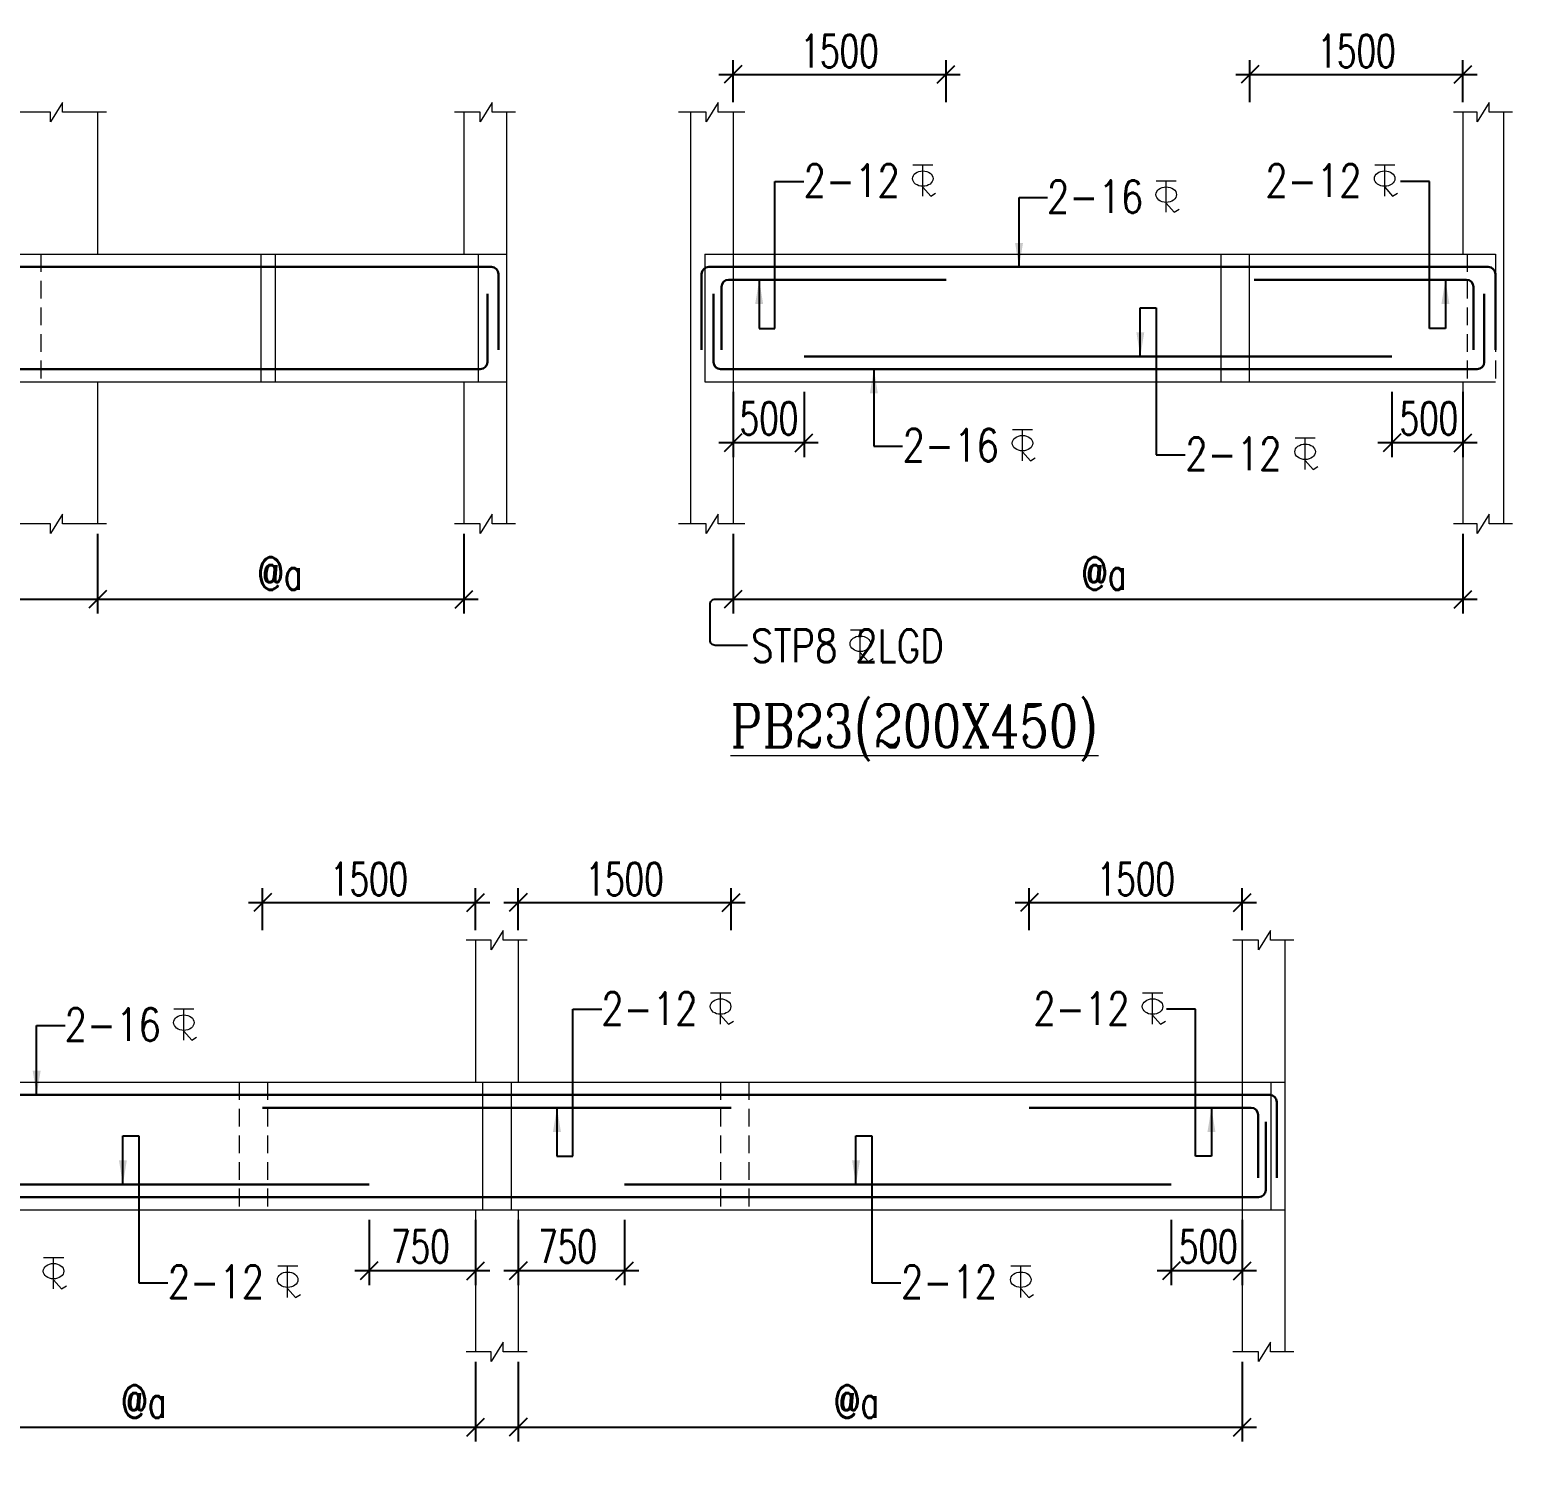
# Model space of a CAD drawing. Header units: millimetres. Extents: x 1277257 to 1543892, y 206696 to 309376.
# Drawn here: x 1493973 to 1504415, y 235705 to 245876 of the extents above; entities that cross this region are included whole.
import ezdxf

# ---------------------------------------------------------------- set-up
doc = ezdxf.new("R2010")
doc.units = ezdxf.units.MM
doc.header["$LTSCALE"] = 500
doc.header["$MEASUREMENT"] = 0
doc.header["$PDMODE"] = 34
doc.linetypes.add('HIDDEN', pattern=[0.375, 0.25, -0.125])
doc.layers.get('Defpoints').update_dxf_attribs({"lineweight": 0})
for name, color, linetype, lineweight in [('BEAM ELE', 2, 'Continuous', 15), ('DIM', 1, 'Continuous', 20), ('TAXT', 3, 'Continuous', 15), ('TEXT', 7, 'Continuous', 13), ('TEXT2', 3, 'Continuous', 15), ('TOWER AREA BEAM..', 3, 'Continuous', 20)]:
    doc.layers.add(name, color=color, linetype=linetype, lineweight=lineweight)
for name, color, linetype in [('D', 10, 'Continuous'), ('ST DIM.', 1, 'Continuous'), ('STEEL', 1, 'Continuous')]:
    doc.layers.add(name, color=color, linetype=linetype)
doc.styles.add('2MM', font='romans.shx', dxfattribs={"width": 0.7})
doc.styles.add('BHTESHT$0$HSCC2', font='romanc.shx')
doc.styles.add('haider', font='romans.shx')
doc.dimstyles.new('SHUIB MOD.', dxfattribs={"dimtxt": 230, "dimasz": 130, "dimexe": 100, "dimexo": 70, "dimgap": 50, "dimtad": 2, "dimdec": 0, "dimzin": 4, "dimdsep": 46, "dimtxsty": '2MM', "dimblk": 'OBLIQUE', "dimcen": 0.09, "dimdle": 100, "dimclrd": 1, "dimclre": 1, "dimclrt": 3, "dimadec": 0, "dimazin": 0, "dimtfac": 1, "dimtdec": 0, "dimtix": 1, "dimtmove": 2, "dimatfit": 3, "dimfxl": 100, "dimtolj": 1, "dimlwd": -1, "dimarcsym": 0})

# ---------------------------------------------------------------- blocks, each defined once
blk = doc.blocks.new('_Oblique')
at = {"color": 0, "linetype": 'ByBlock', "lineweight": -2}
blk.add_line((-0.5, -0.5), (0.5, 0.5), dxfattribs=at)
blk = doc.blocks.new('*D140')
at = {"layer": 'Defpoints', "color": 0, "ltscale": 100, "transparency": 16777216}
for p in [(1494451, 242394, 6), (1497031, 242394, 6), (1497031, 241863)]:
    blk.add_point(p, dxfattribs=at)
at = {"layer": 'ST DIM.', "color": 1, "lineweight": -2, "ltscale": 100, "transparency": 16777216}
for p, q in [((1494451, 242324), (1494451, 241763)), ((1497031, 242324), (1497031, 241763))]:
    blk.add_line(p, q, dxfattribs=at)
at = {"layer": 'ST DIM.', "color": 1, "ltscale": 100, "transparency": 16777216}
blk.add_line((1494351, 241863), (1497131, 241863), dxfattribs=at)
at = {"layer": 'ST DIM.', "color": 1, "ltscale": 100, "transparency": 16777216, "xscale": 125, "yscale": 125, "zscale": 125, "rotation": 180}
blk.add_blockref('_Oblique', (1494451, 241863), dxfattribs=at)
at = {"layer": 'ST DIM.', "color": 1, "ltscale": 100, "transparency": 16777216, "xscale": 125, "yscale": 125, "zscale": 125}
blk.add_blockref('_Oblique', (1497031, 241863), dxfattribs=at)
at = {"layer": 'ST DIM.', "color": 3, "ltscale": 100, "transparency": 16777216, "insert": (1495736, 242044), "char_height": 230, "attachment_point": 5, "style": '2MM'}
blk.add_mtext('\\A1;@a', dxfattribs=at)
blk = doc.blocks.new('A$C76682FD6')
at = {"layer": 'TEXT', "color": 3, "ltscale": 0.2}
for p, q in [((143, 219, -1), (2, 219, -1)), ((72, 0, -1), (72, 219, -1)), ((72, 63, -1), (128, 0, -1)), ((128, 0, -1), (162, 21))]:
    blk.add_line(p, q, dxfattribs=at)
blk.add_ellipse((72, 124, -1), major_axis=(72.3, 0), ratio=0.753223, dxfattribs=at)
blk = doc.blocks.new('*D141')
at = {"layer": 'Defpoints', "color": 0, "ltscale": 100, "transparency": 16777216}
for p in [(1498927, 242394, 6), (1504067, 242394, 6), (1504067, 241863)]:
    blk.add_point(p, dxfattribs=at)
at = {"layer": 'ST DIM.', "color": 1, "lineweight": -2, "ltscale": 100, "transparency": 16777216}
for p, q in [((1498927, 242324), (1498927, 241763)), ((1504067, 242324), (1504067, 241763))]:
    blk.add_line(p, q, dxfattribs=at)
at = {"layer": 'ST DIM.', "color": 1, "ltscale": 100, "transparency": 16777216}
blk.add_line((1498827, 241863), (1504167, 241863), dxfattribs=at)
at = {"layer": 'ST DIM.', "color": 1, "ltscale": 100, "transparency": 16777216, "xscale": 125, "yscale": 125, "zscale": 125, "rotation": 180}
blk.add_blockref('_Oblique', (1498927, 241863), dxfattribs=at)
at = {"layer": 'ST DIM.', "color": 1, "ltscale": 100, "transparency": 16777216, "xscale": 125, "yscale": 125, "zscale": 125}
blk.add_blockref('_Oblique', (1504067, 241863), dxfattribs=at)
at = {"layer": 'ST DIM.', "color": 3, "ltscale": 100, "transparency": 16777216, "insert": (1501539, 242044), "char_height": 230, "attachment_point": 5, "style": '2MM'}
blk.add_mtext('\\A1;@a', dxfattribs=at)
blk = doc.blocks.new('*D156')
at = {"layer": 'Defpoints', "color": 0, "ltscale": 100, "transparency": 16777216}
for p in [(1492013, 236561, 6), (1497113, 236561, 6), (1497113, 236031)]:
    blk.add_point(p, dxfattribs=at)
at = {"layer": 'ST DIM.', "color": 1, "lineweight": -2, "ltscale": 100, "transparency": 16777216}
for p, q in [((1492013, 236491), (1492013, 235931)), ((1497113, 236491), (1497113, 235931))]:
    blk.add_line(p, q, dxfattribs=at)
at = {"layer": 'ST DIM.', "color": 1, "ltscale": 100, "transparency": 16777216}
blk.add_line((1491913, 236031), (1497213, 236031), dxfattribs=at)
at = {"layer": 'ST DIM.', "color": 1, "ltscale": 100, "transparency": 16777216, "xscale": 125, "yscale": 125, "zscale": 125, "rotation": 180}
blk.add_blockref('_Oblique', (1492013, 236031), dxfattribs=at)
at = {"layer": 'ST DIM.', "color": 1, "ltscale": 100, "transparency": 16777216, "xscale": 125, "yscale": 125, "zscale": 125}
blk.add_blockref('_Oblique', (1497113, 236031), dxfattribs=at)
at = {"layer": 'ST DIM.', "color": 3, "ltscale": 100, "transparency": 16777216, "insert": (1494777, 236211), "char_height": 230, "attachment_point": 5, "style": '2MM'}
blk.add_mtext('\\A1;@a', dxfattribs=at)
blk = doc.blocks.new('*D157')
at = {"layer": 'Defpoints', "color": 0, "ltscale": 100, "transparency": 16777216}
for p in [(1497413, 236561, 6), (1502513, 236561, 6), (1502513, 236031)]:
    blk.add_point(p, dxfattribs=at)
at = {"layer": 'ST DIM.', "color": 1, "lineweight": -2, "ltscale": 100, "transparency": 16777216}
for p, q in [((1497413, 236491), (1497413, 235931)), ((1502513, 236491), (1502513, 235931))]:
    blk.add_line(p, q, dxfattribs=at)
at = {"layer": 'ST DIM.', "color": 1, "ltscale": 100, "transparency": 16777216}
blk.add_line((1497313, 236031), (1502613, 236031), dxfattribs=at)
at = {"layer": 'ST DIM.', "color": 1, "ltscale": 100, "transparency": 16777216, "xscale": 125, "yscale": 125, "zscale": 125, "rotation": 180}
blk.add_blockref('_Oblique', (1497413, 236031), dxfattribs=at)
at = {"layer": 'ST DIM.', "color": 1, "ltscale": 100, "transparency": 16777216, "xscale": 125, "yscale": 125, "zscale": 125}
blk.add_blockref('_Oblique', (1502513, 236031), dxfattribs=at)
at = {"layer": 'ST DIM.', "color": 3, "ltscale": 100, "transparency": 16777216, "insert": (1499796, 236211), "char_height": 230, "attachment_point": 5, "style": '2MM'}
blk.add_mtext('\\A1;@a', dxfattribs=at)
blk = doc.blocks.new('*D236')
at = {"layer": 'Defpoints', "color": 0, "ltscale": 100, "transparency": 16777216}
for p in [(1498927, 243394), (1499427, 243394), (1498927, 242965)]:
    blk.add_point(p, dxfattribs=at)
at = {"layer": 'ST DIM.', "color": 1, "lineweight": -2, "ltscale": 100, "transparency": 16777216}
for p, q in [((1498927, 243324), (1498927, 242865)), ((1499427, 243324), (1499427, 242865))]:
    blk.add_line(p, q, dxfattribs=at)
at = {"layer": 'ST DIM.', "color": 1, "ltscale": 100, "transparency": 16777216}
blk.add_line((1499527, 242965), (1498827, 242965), dxfattribs=at)
at = {"layer": 'ST DIM.', "color": 1, "ltscale": 100, "transparency": 16777216, "xscale": 125, "yscale": 125, "zscale": 125, "rotation": 180}
blk.add_blockref('_Oblique', (1498927, 242965), dxfattribs=at)
at = {"layer": 'ST DIM.', "color": 1, "ltscale": 100, "transparency": 16777216, "xscale": 125, "yscale": 125, "zscale": 125}
blk.add_blockref('_Oblique', (1499427, 242965), dxfattribs=at)
at = {"layer": 'ST DIM.', "color": 3, "ltscale": 100, "transparency": 16777216, "insert": (1499179, 243137), "char_height": 230, "attachment_point": 5, "style": '2MM'}
blk.add_mtext('\\A1;500', dxfattribs=at)
blk = doc.blocks.new('*D237')
at = {"layer": 'Defpoints', "color": 0, "ltscale": 100, "transparency": 16777216}
for p in [(1503567, 243394), (1504067, 243394), (1503567, 242965)]:
    blk.add_point(p, dxfattribs=at)
at = {"layer": 'ST DIM.', "color": 1, "lineweight": -2, "ltscale": 100, "transparency": 16777216}
for p, q in [((1503567, 243324), (1503567, 242865)), ((1504067, 243324), (1504067, 242865))]:
    blk.add_line(p, q, dxfattribs=at)
at = {"layer": 'ST DIM.', "color": 1, "ltscale": 100, "transparency": 16777216}
blk.add_line((1504167, 242965), (1503467, 242965), dxfattribs=at)
at = {"layer": 'ST DIM.', "color": 1, "ltscale": 100, "transparency": 16777216, "xscale": 125, "yscale": 125, "zscale": 125, "rotation": 180}
blk.add_blockref('_Oblique', (1503567, 242965), dxfattribs=at)
at = {"layer": 'ST DIM.', "color": 1, "ltscale": 100, "transparency": 16777216, "xscale": 125, "yscale": 125, "zscale": 125}
blk.add_blockref('_Oblique', (1504067, 242965), dxfattribs=at)
at = {"layer": 'ST DIM.', "color": 3, "ltscale": 100, "transparency": 16777216, "insert": (1503827, 243137), "char_height": 230, "attachment_point": 5, "style": '2MM'}
blk.add_mtext('\\A1;500', dxfattribs=at)
blk = doc.blocks.new('*D238')
at = {"layer": 'Defpoints', "color": 0, "ltscale": 100, "transparency": 16777216}
for p in [(1496363, 237561), (1497113, 237561), (1496363, 237132)]:
    blk.add_point(p, dxfattribs=at)
at = {"layer": 'ST DIM.', "color": 1, "lineweight": -2, "ltscale": 100, "transparency": 16777216}
for p, q in [((1496363, 237491), (1496363, 237032)), ((1497113, 237491), (1497113, 237032))]:
    blk.add_line(p, q, dxfattribs=at)
at = {"layer": 'ST DIM.', "color": 1, "ltscale": 100, "transparency": 16777216}
blk.add_line((1497213, 237132), (1496263, 237132), dxfattribs=at)
at = {"layer": 'ST DIM.', "color": 1, "ltscale": 100, "transparency": 16777216, "xscale": 125, "yscale": 125, "zscale": 125, "rotation": 180}
blk.add_blockref('_Oblique', (1496363, 237132), dxfattribs=at)
at = {"layer": 'ST DIM.', "color": 1, "ltscale": 100, "transparency": 16777216, "xscale": 125, "yscale": 125, "zscale": 125}
blk.add_blockref('_Oblique', (1497113, 237132), dxfattribs=at)
at = {"layer": 'ST DIM.', "color": 3, "ltscale": 100, "transparency": 16777216, "insert": (1496725, 237304), "char_height": 230, "attachment_point": 5, "style": '2MM'}
blk.add_mtext('\\A1;750', dxfattribs=at)
blk = doc.blocks.new('*D241')
at = {"layer": 'Defpoints', "color": 0, "ltscale": 100, "transparency": 16777216}
for p in [(1497413, 237561), (1498163, 237561), (1497413, 237132)]:
    blk.add_point(p, dxfattribs=at)
at = {"layer": 'ST DIM.', "color": 1, "lineweight": -2, "ltscale": 100, "transparency": 16777216}
for p, q in [((1497413, 237491), (1497413, 237032)), ((1498163, 237491), (1498163, 237032))]:
    blk.add_line(p, q, dxfattribs=at)
at = {"layer": 'ST DIM.', "color": 1, "ltscale": 100, "transparency": 16777216}
blk.add_line((1498263, 237132), (1497313, 237132), dxfattribs=at)
at = {"layer": 'ST DIM.', "color": 1, "ltscale": 100, "transparency": 16777216, "xscale": 125, "yscale": 125, "zscale": 125, "rotation": 180}
blk.add_blockref('_Oblique', (1497413, 237132), dxfattribs=at)
at = {"layer": 'ST DIM.', "color": 1, "ltscale": 100, "transparency": 16777216, "xscale": 125, "yscale": 125, "zscale": 125}
blk.add_blockref('_Oblique', (1498163, 237132), dxfattribs=at)
at = {"layer": 'ST DIM.', "color": 3, "ltscale": 100, "transparency": 16777216, "insert": (1497761, 237304), "char_height": 230, "attachment_point": 5, "style": '2MM'}
blk.add_mtext('\\A1;750', dxfattribs=at)
blk = doc.blocks.new('*D240')
at = {"layer": 'Defpoints', "color": 0, "ltscale": 100, "transparency": 16777216}
for p in [(1502013, 237561), (1502513, 237561), (1502013, 237132)]:
    blk.add_point(p, dxfattribs=at)
at = {"layer": 'ST DIM.', "color": 1, "lineweight": -2, "ltscale": 100, "transparency": 16777216}
for p, q in [((1502013, 237491), (1502013, 237032)), ((1502513, 237491), (1502513, 237032))]:
    blk.add_line(p, q, dxfattribs=at)
at = {"layer": 'ST DIM.', "color": 1, "ltscale": 100, "transparency": 16777216}
blk.add_line((1502613, 237132), (1501913, 237132), dxfattribs=at)
at = {"layer": 'ST DIM.', "color": 1, "ltscale": 100, "transparency": 16777216, "xscale": 125, "yscale": 125, "zscale": 125, "rotation": 180}
blk.add_blockref('_Oblique', (1502013, 237132), dxfattribs=at)
at = {"layer": 'ST DIM.', "color": 1, "ltscale": 100, "transparency": 16777216, "xscale": 125, "yscale": 125, "zscale": 125}
blk.add_blockref('_Oblique', (1502513, 237132), dxfattribs=at)
at = {"layer": 'ST DIM.', "color": 3, "ltscale": 100, "transparency": 16777216, "insert": (1502273, 237304), "char_height": 230, "attachment_point": 5, "style": '2MM'}
blk.add_mtext('\\A1;500', dxfattribs=at)
blk = doc.blocks.new('*D280')
at = {"layer": 'Defpoints', "color": 0, "ltscale": 100, "transparency": 16777216}
for p in [(1500427, 245560), (1498927, 245294), (1500427, 245294)]:
    blk.add_point(p, dxfattribs=at)
at = {"layer": 'ST DIM.', "color": 1, "lineweight": -2, "ltscale": 100, "transparency": 16777216}
for p, q in [((1498927, 245364), (1498927, 245660)), ((1500427, 245364), (1500427, 245660))]:
    blk.add_line(p, q, dxfattribs=at)
at = {"layer": 'ST DIM.', "color": 1, "ltscale": 100, "transparency": 16777216}
blk.add_line((1498827, 245560), (1500527, 245560), dxfattribs=at)
at = {"layer": 'ST DIM.', "color": 1, "ltscale": 100, "transparency": 16777216, "xscale": 125, "yscale": 125, "zscale": 125, "rotation": 180}
blk.add_blockref('_Oblique', (1498927, 245560), dxfattribs=at)
at = {"layer": 'ST DIM.', "color": 1, "ltscale": 100, "transparency": 16777216, "xscale": 125, "yscale": 125, "zscale": 125}
blk.add_blockref('_Oblique', (1500427, 245560), dxfattribs=at)
at = {"layer": 'ST DIM.', "color": 3, "ltscale": 100, "transparency": 16777216, "insert": (1499677, 245725), "char_height": 230, "attachment_point": 5, "style": '2MM'}
blk.add_mtext('\\A1;1500', dxfattribs=at)
blk = doc.blocks.new('*D281')
at = {"layer": 'Defpoints', "color": 0, "ltscale": 100, "transparency": 16777216}
for p in [(1504067, 245560), (1502567, 245294), (1504067, 245294)]:
    blk.add_point(p, dxfattribs=at)
at = {"layer": 'ST DIM.', "color": 1, "lineweight": -2, "ltscale": 100, "transparency": 16777216}
for p, q in [((1502567, 245364), (1502567, 245660)), ((1504067, 245364), (1504067, 245660))]:
    blk.add_line(p, q, dxfattribs=at)
at = {"layer": 'ST DIM.', "color": 1, "ltscale": 100, "transparency": 16777216}
blk.add_line((1502467, 245560), (1504167, 245560), dxfattribs=at)
at = {"layer": 'ST DIM.', "color": 1, "ltscale": 100, "transparency": 16777216, "xscale": 125, "yscale": 125, "zscale": 125, "rotation": 180}
blk.add_blockref('_Oblique', (1502567, 245560), dxfattribs=at)
at = {"layer": 'ST DIM.', "color": 1, "ltscale": 100, "transparency": 16777216, "xscale": 125, "yscale": 125, "zscale": 125}
blk.add_blockref('_Oblique', (1504067, 245560), dxfattribs=at)
at = {"layer": 'ST DIM.', "color": 3, "ltscale": 100, "transparency": 16777216, "insert": (1503317, 245725), "char_height": 230, "attachment_point": 5, "style": '2MM'}
blk.add_mtext('\\A1;1500', dxfattribs=at)
blk = doc.blocks.new('*D282')
at = {"layer": 'Defpoints', "color": 0, "ltscale": 100, "transparency": 16777216}
for p in [(1498913, 239727), (1497413, 239461), (1498913, 239461)]:
    blk.add_point(p, dxfattribs=at)
at = {"layer": 'ST DIM.', "color": 1, "lineweight": -2, "ltscale": 100, "transparency": 16777216}
for p, q in [((1497413, 239531), (1497413, 239827)), ((1498913, 239531), (1498913, 239827))]:
    blk.add_line(p, q, dxfattribs=at)
at = {"layer": 'ST DIM.', "color": 1, "ltscale": 100, "transparency": 16777216}
blk.add_line((1497313, 239727), (1499013, 239727), dxfattribs=at)
at = {"layer": 'ST DIM.', "color": 1, "ltscale": 100, "transparency": 16777216, "xscale": 125, "yscale": 125, "zscale": 125, "rotation": 180}
blk.add_blockref('_Oblique', (1497413, 239727), dxfattribs=at)
at = {"layer": 'ST DIM.', "color": 1, "ltscale": 100, "transparency": 16777216, "xscale": 125, "yscale": 125, "zscale": 125}
blk.add_blockref('_Oblique', (1498913, 239727), dxfattribs=at)
at = {"layer": 'ST DIM.', "color": 3, "ltscale": 100, "transparency": 16777216, "insert": (1498163, 239892), "char_height": 230, "attachment_point": 5, "style": '2MM'}
blk.add_mtext('\\A1;1500', dxfattribs=at)
blk = doc.blocks.new('*D283')
at = {"layer": 'Defpoints', "color": 0, "ltscale": 100, "transparency": 16777216}
for p in [(1497113, 239727), (1495613, 239461), (1497113, 239461)]:
    blk.add_point(p, dxfattribs=at)
at = {"layer": 'ST DIM.', "color": 1, "lineweight": -2, "ltscale": 100, "transparency": 16777216}
for p, q in [((1495613, 239531), (1495613, 239827)), ((1497113, 239531), (1497113, 239827))]:
    blk.add_line(p, q, dxfattribs=at)
at = {"layer": 'ST DIM.', "color": 1, "ltscale": 100, "transparency": 16777216}
blk.add_line((1495513, 239727), (1497213, 239727), dxfattribs=at)
at = {"layer": 'ST DIM.', "color": 1, "ltscale": 100, "transparency": 16777216, "xscale": 125, "yscale": 125, "zscale": 125, "rotation": 180}
blk.add_blockref('_Oblique', (1495613, 239727), dxfattribs=at)
at = {"layer": 'ST DIM.', "color": 1, "ltscale": 100, "transparency": 16777216, "xscale": 125, "yscale": 125, "zscale": 125}
blk.add_blockref('_Oblique', (1497113, 239727), dxfattribs=at)
at = {"layer": 'ST DIM.', "color": 3, "ltscale": 100, "transparency": 16777216, "insert": (1496363, 239892), "char_height": 230, "attachment_point": 5, "style": '2MM'}
blk.add_mtext('\\A1;1500', dxfattribs=at)
blk = doc.blocks.new('*D284')
at = {"layer": 'Defpoints', "color": 0, "ltscale": 100, "transparency": 16777216}
for p in [(1502513, 239727), (1501013, 239461), (1502513, 239461)]:
    blk.add_point(p, dxfattribs=at)
at = {"layer": 'ST DIM.', "color": 1, "lineweight": -2, "ltscale": 100, "transparency": 16777216}
for p, q in [((1501013, 239531), (1501013, 239827)), ((1502513, 239531), (1502513, 239827))]:
    blk.add_line(p, q, dxfattribs=at)
at = {"layer": 'ST DIM.', "color": 1, "ltscale": 100, "transparency": 16777216}
blk.add_line((1500913, 239727), (1502613, 239727), dxfattribs=at)
at = {"layer": 'ST DIM.', "color": 1, "ltscale": 100, "transparency": 16777216, "xscale": 125, "yscale": 125, "zscale": 125, "rotation": 180}
blk.add_blockref('_Oblique', (1501013, 239727), dxfattribs=at)
at = {"layer": 'ST DIM.', "color": 1, "ltscale": 100, "transparency": 16777216, "xscale": 125, "yscale": 125, "zscale": 125}
blk.add_blockref('_Oblique', (1502513, 239727), dxfattribs=at)
at = {"layer": 'ST DIM.', "color": 3, "ltscale": 100, "transparency": 16777216, "insert": (1501763, 239892), "char_height": 230, "attachment_point": 5, "style": '2MM'}
blk.add_mtext('\\A1;1500', dxfattribs=at)

msp = doc.modelspace()

# ---------------------------------------------------------------- linework, layer by layer
at = {"layer": 'BEAM ELE', "color": 3}
for points in [[(1494514.1, 245293.7), (1494204, 245293.7), (1494204, 245362.3), (1494119.4, 245225.7), (1494119.4, 245293.7), (1493785.4, 245293.7)], [(1497394, 245293.7), (1497230.3, 245293.7), (1497230.3, 245362.3), (1497145.8, 245225.7), (1497145.8, 245293.7), (1496965.3, 245293.7)], [(1499010.2, 245293.7), (1498821.4, 245293.7), (1498821.4, 245362.3), (1498736.8, 245225.7), (1498736.8, 245293.7), (1498542, 245293.7)], [(1504414.9, 245293.7), (1504251.8, 245293.7), (1504251.8, 245362.3), (1504167.3, 245225.7), (1504167.3, 245293.7), (1504001.1, 245293.7)], [(1494514.1, 242393.7), (1494204, 242393.7), (1494204, 242462.3), (1494119.4, 242325.7), (1494119.4, 242393.7), (1493785.4, 242393.7)], [(1497394, 242393.7), (1497230.3, 242393.7), (1497230.3, 242462.3), (1497145.8, 242325.7), (1497145.8, 242393.7), (1496965.3, 242393.7)], [(1499010.2, 242393.7), (1498821.4, 242393.7), (1498821.4, 242462.3), (1498736.8, 242325.7), (1498736.8, 242393.7), (1498542, 242393.7)], [(1504414.9, 242393.7), (1504251.8, 242393.7), (1504251.8, 242462.3), (1504167.3, 242325.7), (1504167.3, 242393.7), (1504001.1, 242393.7)], [(1497475.5, 239461.1), (1497306.6, 239461.1), (1497306.6, 239529.8), (1497222, 239393.1), (1497222, 239461.1), (1497046.8, 239461.1)], [(1502875.6, 239461.1), (1502711.9, 239461.1), (1502711.9, 239529.8), (1502627.3, 239393.1), (1502627.3, 239461.1), (1502446.8, 239461.1)], [(1497475.5, 236561.1), (1497306.6, 236561.1), (1497306.6, 236629.8), (1497222, 236493.1), (1497222, 236561.1), (1497046.8, 236561.1)], [(1502875.6, 236561.1), (1502711.9, 236561.1), (1502711.9, 236629.8), (1502627.3, 236493.1), (1502627.3, 236561.1), (1502446.8, 236561.1)]]:
    msp.add_lwpolyline(points, dxfattribs=at)
at = {"layer": 'ST DIM.', "elevation": -2.7}
for points in [[(1490787.7, 241538), (1490559.4, 241538, -0.4142136), (1490523.6, 241573.8), (1490523.6, 241827.4, -0.4142136), (1490559.4, 241863.1), (1494937, 241863.1)], [(1499028.4, 241538), (1498800.1, 241538, -0.4142136), (1498764.3, 241573.8), (1498764.3, 241827.4, -0.4142136), (1498800.1, 241863.1), (1498927.1, 241863.1)], [(1492114, 235705.4), (1491885.7, 235705.4, -0.4142136), (1491849.9, 235741.2), (1491849.9, 235994.8, -0.4142136), (1491885.7, 236030.6), (1498876.6, 236030.6)]]:
    msp.add_lwpolyline(points, format="xyb", dxfattribs=at)
at = {"layer": 'STEEL', "color": 4, "lineweight": 30, "ltscale": 10}
for p, q in [((1490539, 244203.7, -140.7), (1497224.5, 244203.7, -2346141.3)), ((1497274.3, 243620, -186.5), (1497274.3, 244153.7, -186.5)), ((1498705.1, 243620, -186.5), (1498705.1, 244153.7, -186.5)), ((1498755.1, 244203.7, -140.7), (1504245.3, 244203.7, -2346141.3)), ((1504295.1, 243620, -186.5), (1504295.1, 244153.7, -186.5)), ((1498845, 243620, -186.5), (1498845, 244063.7, -186.5)), ((1498895, 244113.7, -2512599.7), (1500427.1, 244113.7, -2792307)), ((1504091.7, 244113.7, -2512599.7), (1502597.2, 244113.7, -2792307)), ((1504141.7, 243620, -186.5), (1504141.7, 244063.7, -186.5)), ((1497196.2, 243533.7, -599978), (1497196.2, 244014.7, -599978)), ((1498788.7, 243533.7, -599978), (1498788.7, 244014.7, -599978)), ((1504217, 243533.7, -599978), (1504217, 244014.7, -599978)), ((1499427.1, 243573.7, -2068947.1), (1503567.2, 243573.7, -2275799.9)), ((1490622.6, 243483.7, -599942.4), (1497146.2, 243483.7, -2883032.6)), ((1498838.7, 243483.7, -599942.4), (1504167, 243483.7, -2883032.6)), ((1491840, 238371.1, -140.7), (1502706, 238371.1, -2346141.3)), ((1502755.8, 237787.4, -186.5), (1502755.8, 238321.1, -186.5)), ((1495612.8, 238281.1, -2293319.7), (1498912.8, 238281.1, -2792307)), ((1501012.9, 238281.1, -2513153.3), (1502575.1, 238281.1, -2803873.1)), ((1502625, 237787.4, -186.5), (1502625, 238231.1, -488040.9)), ((1502677.7, 237701.1, -599978), (1502677.7, 238182.2, -599978)), ((1492512.8, 237741.1, -2068947.1), (1496362.8, 237741.1, -2273801.2)), ((1498162.8, 237741.1, -2068947.1), (1502012.9, 237741.1, -2275799.9)), ((1491923.6, 237651.1, -599942.4), (1502627.7, 237651.1, -2883032.6))]:
    msp.add_line(p, q, dxfattribs=at)
for centre, start, end in [((1497224.3, 244153.7, -186.5), 0, 90), ((1498755.1, 244153.7, -186.5), 90, 180), ((1504245.1, 244153.7, -186.5), 0, 90), ((1498895, 244063.7, -186.5), 90, 180), ((1504091.7, 244063.7, -186.5), 0, 90), ((1497146.2, 243533.7, -599978), 270, 0), ((1498838.7, 243533.7, -599978), 180, 270), ((1504167, 243533.7, -599978), 270, 0), ((1502705.8, 238321.1, -186.5), 0, 90), ((1502575, 238231.1, -488040.9), 0, 90), ((1502627.7, 237701.1, -599978), 270, 0)]:
    msp.add_arc(centre, 50, start, end, dxfattribs=at)
at = {"layer": 'TOWER AREA BEAM..'}
for p, q in [((1494451.5, 245293.7), (1494451.5, 244293.7)), ((1497031.4, 245293.7), (1497031.4, 244293.7)), ((1497331.4, 245293.7), (1497331.4, 244293.7)), ((1498627.1, 245293.7), (1498627.1, 242393.7)), ((1498927.1, 245293.7), (1498927.1, 244293.7)), ((1504067.2, 245293.7), (1504067.2, 244293.7)), ((1504352.2, 245293.7), (1504352.2, 244293.7)), ((1490686.5, 244293.7), (1497331.4, 244293.7)), ((1495601.5, 244293.7), (1495601.5, 243393.7)), ((1495701.5, 244293.7), (1495701.5, 243393.7)), ((1497131.4, 244293.7), (1497131.4, 243393.7)), ((1497331.4, 244293.7), (1497331.4, 242393.7)), ((1498727.1, 244293.7), (1498727.1, 243393.7)), ((1498727.1, 244293.7), (1504297.2, 244293.7)), ((1498927.1, 244293.7), (1498927.1, 243393.7)), ((1502361.9, 244293.7), (1502361.9, 243393.7)), ((1502561.9, 244293.7), (1502561.9, 243393.7)), ((1504352.2, 244293.7), (1504352.2, 242393.7)), ((1490686.5, 243393.7), (1497331.4, 243393.7)), ((1494451.5, 243393.7), (1494451.5, 242393.7)), ((1497031.4, 243393.7), (1497031.4, 242393.7)), ((1498727.1, 243393.7), (1504297.2, 243393.7)), ((1498927.1, 243393.7), (1498927.1, 242393.7)), ((1504067.2, 243393.7), (1504067.2, 242393.7)), ((1497112.8, 239461.1), (1497112.8, 238461.1)), ((1497412.8, 239461.1), (1497412.8, 238461.1)), ((1502512.9, 239461.1), (1502512.9, 238461.1)), ((1502812.9, 239461.1), (1502812.9, 238461.1)), ((1492012.8, 238461.1), (1502812.9, 238461.1)), ((1497162.8, 238461.1), (1497162.8, 237561.1)), ((1497362.8, 238461.1), (1497362.8, 237561.1)), ((1502512.9, 238461.1), (1502512.9, 237561.1)), ((1502712.9, 238461.1), (1502712.9, 237561.1)), ((1502812.9, 238461.1), (1502812.9, 236561.1)), ((1492012.8, 237561.1), (1502812.9, 237561.1)), ((1497112.8, 237561.1), (1497112.8, 236561.1)), ((1497412.8, 237561.1), (1497412.8, 236561.1)), ((1502512.9, 237561.1), (1502512.9, 236561.1))]:
    msp.add_line(p, q, dxfattribs=at)
at = {"layer": 'TOWER AREA BEAM..', "linetype": 'HIDDEN'}
for p, q in [((1494051.5, 244293.7), (1494051.5, 243393.7)), ((1504097.2, 244293.7), (1504097.2, 243393.7)), ((1504297.2, 244293.7), (1504297.2, 243393.7)), ((1495447.5, 238461.1), (1495447.5, 237561.1)), ((1495647.5, 238461.1), (1495647.5, 237561.1)), ((1498837.8, 238461.1), (1498837.8, 237561.1)), ((1499037.8, 238461.1), (1499037.8, 237561.1))]:
    msp.add_line(p, q, dxfattribs=at)

# ---------------------------------------------------------------- block references
at = {"layer": 'DIM', "lineweight": 0}
for p in [(1500190.9, 244702.4, 1869101.5), (1503443.7, 244702.4, 1869101.5), (1501905.4, 244589.2, -22512), (1500893.1, 242838.4, -599957.5), (1502883.3, 242777.9, 2227283.3), (1499750.9, 241425.3, -2.2), (1498766.8, 238869.8, 1869101.5), (1501809.3, 238869.8, 1869101.5), (1494986.7, 238756.7, -22512), (1494069.3, 237005.8, -599957.5), (1495717.8, 236945.4, 2227283.3), (1500880.8, 236945.4, 2227283.3)]:
    msp.add_blockref('A$C76682FD6', p, dxfattribs=at)

# ---------------------------------------------------------------- texts
at = {"layer": 'TAXT', "style": 'BHTESHT$0$HSCC2', "width": 0.8}
msp.add_text('%%UPB23(200X450)', height=300, dxfattribs=at).set_placement((1498908.5, 240821.8, 1175946.7))
at = {"layer": 'TEXT2', "color": 3, "style": 'haider', "width": 0.8}
for s, p in [('2-12', (1499422.9, 244697.2, 1869100.7)), ('2-12', (1502675.7, 244697.2, 1869100.7)), ('2-16', (1501137.3, 244584, -22512.8)), ('2-16', (1500120.7, 242833.2, 1197983.4)), ('2-12', (1502110.9, 242772.8, 4025224.2)), ('STP8 2LGD', (1499054.2, 241420.1, -3)), ('2-12', (1497998.7, 238864.7, 1869100.7)), ('2-12', (1501041.3, 238864.7, 1869100.7)), ('2-16', (1494218.6, 238751.5, -22512.8)), ('2-12', (1494945.5, 236940.2, 4025224.2)), ('2-12', (1500108.5, 236940.2, 4025224.2))]:
    msp.add_text(s, height=230, dxfattribs=at).set_placement(p)

# ---------------------------------------------------------------- dimensions: what is measured, and where the dimension line sits
at = {"layer": 'ST DIM.', "ltscale": 100}
for base, p1, p2, picture, middle in [((1500427.1, 245559.6), (1498927.1, 245293.7), (1500427.1, 245293.7), '*D280', (1499677.1, 245724.6)), ((1504067.2, 245559.6), (1502567.2, 245293.7), (1504067.2, 245293.7), '*D281', (1503317.2, 245724.6)), ((1497112.8, 239727), (1495612.8, 239461.1), (1497112.8, 239461.1), '*D283', (1496362.8, 239892)), ((1498912.8, 239727), (1497412.8, 239461.1), (1498912.8, 239461.1), '*D282', (1498162.8, 239892)), ((1502512.9, 239727), (1501012.9, 239461.1), (1502512.9, 239461.1), '*D284', (1501762.9, 239892))]:
    dim = msp.add_linear_dim(base=base, p1=p1, p2=p2, dimstyle='SHUIB MOD.', override={"dimasz": 125}, dxfattribs=at)
    dim.commit()
    dim.dimension.update_dxf_attribs({"geometry": picture, "text_midpoint": middle})
for base, p1, p2, picture, middle in [((1498927.1, 242964.6), (1499427.1, 243393.7), (1498927.1, 243393.7), '*D236', (1499178.8, 243136.5)), ((1503567.2, 242964.6), (1504067.2, 243393.7), (1503567.2, 243393.7), '*D237', (1503827.1, 243136.5)), ((1496362.8, 237132), (1497112.8, 237561.1), (1496362.8, 237561.1), '*D238', (1496724.8, 237304)), ((1497412.8, 237132), (1498162.8, 237561.1), (1497412.8, 237561.1), '*D241', (1497760.9, 237304)), ((1502012.9, 237132), (1502512.9, 237561.1), (1502012.9, 237561.1), '*D240', (1502272.8, 237304))]:
    dim = msp.add_linear_dim(base=base, p1=p1, p2=p2, dimstyle='SHUIB MOD.', override={"dimasz": 125}, dxfattribs=at)
    dim.commit()
    dim.dimension.update_dxf_attribs({"geometry": picture, "text_midpoint": middle, "dimtype": 160})
for base, p1, p2, picture, middle in [((1497031.4, 241863.1, -6.3), (1494451.5, 242393.7), (1497031.4, 242393.7), '*D140', (1495735.8, 242043.6, -6.3)), ((1504067.2, 241863.1, -6.3), (1498927.1, 242393.7), (1504067.2, 242393.7), '*D141', (1501539.4, 242043.6, -6.3)), ((1497112.8, 236030.6, -6.3), (1492012.8, 236561.1), (1497112.8, 236561.1), '*D156', (1494776.6, 236211, -6.3)), ((1502512.9, 236030.6, -6.3), (1497412.8, 236561.1), (1502512.9, 236561.1), '*D157', (1499796.4, 236211, -6.3))]:
    dim = msp.add_linear_dim(base=base, p1=p1, p2=p2, text='@a', dimstyle='SHUIB MOD.', override={"dimasz": 125}, dxfattribs=at)
    dim.commit()
    dim.dimension.update_dxf_attribs({"geometry": picture, "text_midpoint": middle, "dimtype": 160})

# ---------------------------------------------------------------- leaders
at = {"layer": 'D', "linetype": 'Continuous'}
for points in [[(1499110.5, 244113.7, -2593024.7), (1499110.5, 243771.3, -2593024.7), (1499221.7, 243771.3, -2593024.7), (1499221.7, 244806.9, -2593024.7), (1499426.2, 244806.9, -2593024.7)], [(1503943.5, 244113.7, -2593024.7), (1503943.5, 243771.3, -2593024.7), (1503832.3, 243771.3, -2593024.7), (1503832.3, 244806.9, -2593024.7), (1503627.8, 244806.9, -2593024.7)], [(1500940.7, 244203.7, -4484638.2), (1500940.7, 244693.7, -4484638.2), (1501140.6, 244693.7, -4484638.2)], [(1501794.9, 243573.7, -2234842.8), (1501794.9, 243916.1, -2234842.8), (1501906.1, 243916.1, -2234842.8), (1501906.1, 242880.5, -2234842.8), (1502110.6, 242880.5, -2234842.8)], [(1499918.3, 243483.7, -5062083.7), (1499918.3, 242940.9, -5062083.7), (1500120.3, 242940.9, -5062083.7)], [(1497686.4, 238281.1, -2593024.7), (1497686.4, 237938.7, -2593024.7), (1497797.5, 237938.7, -2593024.7), (1497797.5, 238974.3, -2593024.7), (1498002, 238974.3, -2593024.7)], [(1502295.7, 238281.1, -2593024.7), (1502295.7, 237938.7, -2593024.7), (1502184.5, 237938.7, -2593024.7), (1502184.5, 238974.3, -2593024.7), (1501980, 238974.3, -2593024.7)], [(1494022, 238371.1, -4484638.2), (1494022, 238861.1, -4484638.2), (1494221.9, 238861.1, -4484638.2)], [(1494629.4, 237741.1, -2234842.8), (1494629.4, 238083.5, -2234842.8), (1494740.6, 238083.5, -2234842.8), (1494740.6, 237047.9, -2234842.8), (1494945.1, 237047.9, -2234842.8)], [(1499792.4, 237741.1, -2234842.8), (1499792.4, 238083.5, -2234842.8), (1499903.6, 238083.5, -2234842.8), (1499903.6, 237047.9, -2234842.8), (1500108.1, 237047.9, -2234842.8)]]:
    msp.add_leader(points, dimstyle='SHUIB MOD.', override={"dimasz": 170, "dimtad": 0}, dxfattribs=at)

doc.saveas('drawing.dxf')
